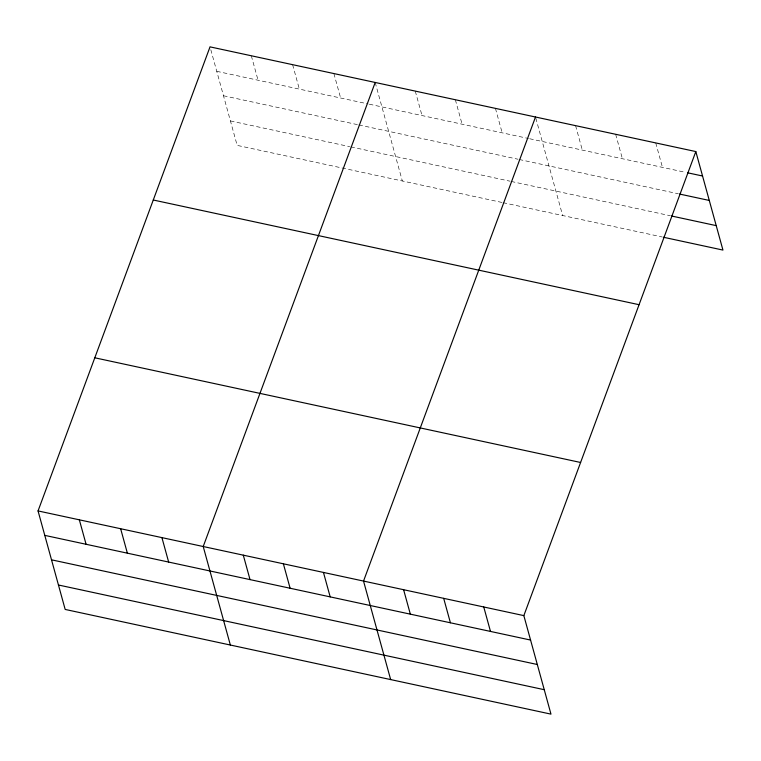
<?xml version="1.0" encoding="UTF-8"?>
<svg xmlns="http://www.w3.org/2000/svg" width="761" height="761" viewBox="0 0 761 761"><rect width="100%" height="100%" fill="white"/><g stroke="black" fill="none" stroke-linecap="round" stroke-linejoin="round"><path stroke-width="0.57" stroke-dasharray="3.81 2.85" d="M216.761 71.315L368.162 103.943M369.313 104.19L528.495 138.502M529.646 138.749L685.376 172.309M223.496 95.762L357.689 124.68M358.84 124.928L518.051 159.239M519.202 159.487L678.365 193.789M230.431 120.942L349.718 146.645M350.859 146.892L510.108 181.213M511.249 181.46L670.412 215.763M501.946 202.445L237.156 145.38L210.026 46.868M503.097 202.692L662.26 236.994M655.735 142.925L662.47 167.372M615.659 134.288L622.393 158.735M575.582 125.651L582.317 150.098M535.811 118.126L562.636 215.525M495.43 108.376L502.165 132.823M455.354 99.739L462.089 124.186M415.268 91.101L422.003 115.548M375.192 82.464L402.331 180.975M333.898 73.57L340.633 98.017M292.614 64.666L299.349 89.113M251.32 55.772L258.055 80.219"/><path stroke-width="1.14" d="M695.82 151.563L523.844 615.62L550.974 714.132L65.18 609.437L38.05 510.926L210.026 46.868L695.82 151.563L722.95 250.074L663.402 237.242M375.192 82.464L203.216 546.522L230.355 645.033M535.506 117.013L363.53 581.071L390.659 679.583M687.668 172.804L702.546 176.01M679.506 194.036L709.281 200.447M671.563 216.01L716.215 225.627M153.275 200.01L639.069 304.704M94.802 357.794L580.595 462.479M38.05 510.926L523.844 615.62M44.785 535.373L530.579 640.068M51.52 559.82L537.304 664.505M58.454 585L544.239 689.694M483.758 606.983L490.493 631.43M443.682 598.346L450.417 622.793M403.606 589.708L410.341 614.156M323.454 572.434L330.188 596.881M283.377 563.796L290.112 588.243M243.292 555.159L250.027 579.606M161.922 537.627L168.657 562.075M120.638 528.724L127.372 553.171M79.344 519.83L86.079 544.277"/></g></svg>
